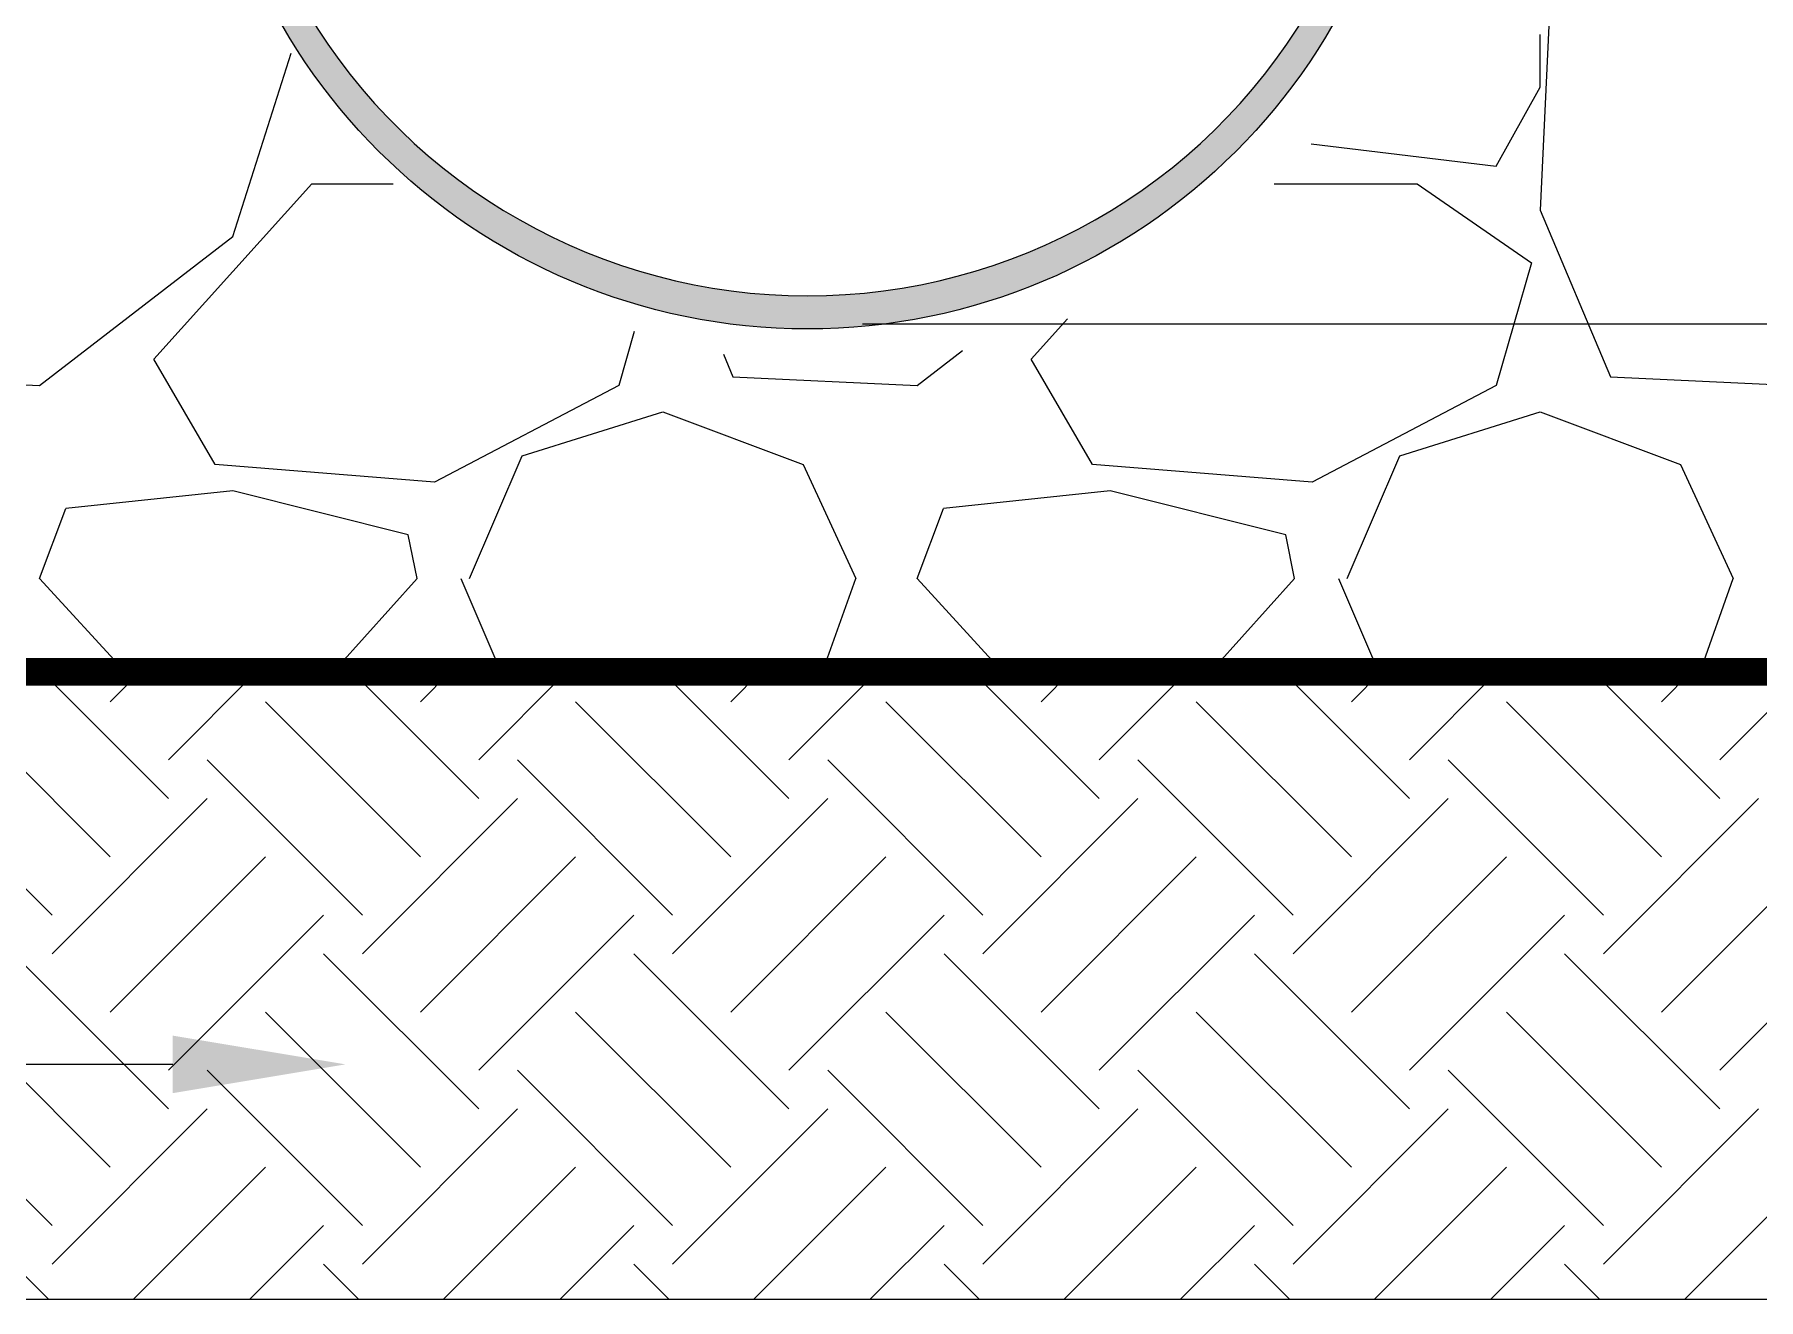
# Model space of a CAD drawing. Header units: millimetres. Extents: x 4229 to 8429, y -1187 to 1783.
# Drawn here: x 6084.1 to 6208.5, y 227 to 318.3 of the extents above; entities that cross this region are included whole.
import ezdxf

# ---------------------------------------------------------------- set-up
doc = ezdxf.new("R2010")
doc.units = ezdxf.units.MM

msp = doc.modelspace()

# ---------------------------------------------------------------- hatches: boundary and pattern name
at = {"lineweight": 5}
h = msp.add_hatch(color=256, dxfattribs=at)
h.dxf.hatch_style = 1
h.paths.add_polyline_path([(6103.78, 319.92), (6102.02, 318.9, 0.267949), (6139.88, 297.04), (6139.88, 299.42, -0.264068)])
h.paths.add_polyline_path([(6177.75, 318.9), (6175.99, 319.92, -0.264068), (6139.88, 299.42), (6139.88, 297.04, 0.267949)])

# ---------------------------------------------------------------- linework, layer by layer
at = {"linetype": 'Continuous', "lineweight": 5}
for p, q in [((6193.4, 318.91), (6192.77, 305.61)), ((6192.77, 314.48), (6192.77, 318.28)), ((6098.41, 303.71), (6102.64, 316.94)), ((6189.6, 308.78), (6192.77, 314.48)), ((6176.25, 310.38), (6189.6, 308.78)), ((6092.71, 294.85), (6104.11, 307.51)), ((6104.11, 307.51), (6109.98, 307.51)), ((6173.58, 307.51), (6183.9, 307.51)), ((6183.9, 307.51), (6192.13, 301.81)), ((6192.77, 305.61), (6197.83, 293.58)), ((6084.47, 292.95), (6098.41, 303.71)), ((6192.13, 301.81), (6189.6, 292.95)), ((6156.04, 294.85), (6158.66, 297.77)), ((6127.39, 296.85), (6126.27, 292.95)), ((6133.82, 295.21), (6134.5, 293.58)), ((6147.8, 292.95), (6151.07, 295.47)), ((6097.14, 287.25), (6092.71, 294.85)), ((6160.47, 287.25), (6156.04, 294.85)), ((6071.18, 293.58), (6084.47, 292.95)), ((6126.27, 292.95), (6112.97, 285.98)), ((6134.5, 293.58), (6147.8, 292.95)), ((6189.6, 292.95), (6176.3, 285.98)), ((6197.83, 293.58), (6211.13, 292.95)), ((6119.31, 287.88), (6129.44, 291.05)), ((6129.44, 291.05), (6139.57, 287.25)), ((6182.64, 287.88), (6192.77, 291.05)), ((6192.77, 291.05), (6202.9, 287.25)), ((6115.51, 279.02), (6119.31, 287.88)), ((6178.84, 279.02), (6182.64, 287.88)), ((6112.97, 285.98), (6097.14, 287.25)), ((6139.57, 287.25), (6143.37, 279.02)), ((6176.3, 285.98), (6160.47, 287.25)), ((6202.9, 287.25), (6206.7, 279.02)), ((6098.41, 285.35), (6086.37, 284.08)), ((6111.07, 282.18), (6098.41, 285.35)), ((6161.74, 285.35), (6149.7, 284.08)), ((6174.4, 282.18), (6161.74, 285.35)), ((6084.47, 279.02), (6086.37, 284.08)), ((6147.8, 279.02), (6149.7, 284.08)), ((6111.71, 279.02), (6111.07, 282.18)), ((6175.04, 279.02), (6174.4, 282.18)), ((6090.64, 272.29), (6084.47, 279.02)), ((6111.71, 279.02), (6106.01, 272.68)), ((6114.87, 279.02), (6117.76, 272.29)), ((6140.97, 272.29), (6143.37, 279.02)), ((6153.97, 272.29), (6147.8, 279.02)), ((6175.04, 279.02), (6169.34, 272.68)), ((6178.2, 279.02), (6181.09, 272.29)), ((6204.3, 272.29), (6206.7, 279.02)), ((6106.01, 272.68), (6101.44, 272.29)), ((6169.34, 272.68), (6164.77, 272.29)), ((6093.77, 263.15), (6084.63, 272.29)), ((6089.57, 270.14), (6091.72, 272.29)), ((6093.77, 265.95), (6100.11, 272.29)), ((6116.16, 263.15), (6107.02, 272.29)), ((6111.96, 270.14), (6114.11, 272.29)), ((6116.16, 265.95), (6122.5, 272.29)), ((6138.55, 263.15), (6129.41, 272.29)), ((6134.35, 270.14), (6136.5, 272.29)), ((6138.55, 265.95), (6144.89, 272.29)), ((6160.94, 263.15), (6151.8, 272.29)), ((6156.75, 270.14), (6158.89, 272.29)), ((6160.94, 265.95), (6167.28, 272.29)), ((6183.33, 263.15), (6174.19, 272.29)), ((6179.14, 270.14), (6181.28, 272.29)), ((6183.33, 265.95), (6189.67, 272.29)), ((6205.72, 263.15), (6196.58, 272.29)), ((6201.53, 270.14), (6203.67, 272.29)), ((6205.72, 265.95), (6212.06, 272.29)), ((6089.57, 258.95), (6078.38, 270.14)), ((6111.96, 258.95), (6100.77, 270.14)), ((6134.35, 258.95), (6123.16, 270.14)), ((6156.75, 258.95), (6145.55, 270.14)), ((6179.14, 258.95), (6167.94, 270.14)), ((6201.53, 258.95), (6190.33, 270.14)), ((6085.38, 254.75), (6074.18, 265.95)), ((6107.77, 254.75), (6096.57, 265.95)), ((6130.16, 254.75), (6118.96, 265.95)), ((6152.55, 254.75), (6141.35, 265.95)), ((6174.94, 254.75), (6163.74, 265.95)), ((6197.33, 254.75), (6186.13, 265.95)), ((6085.38, 251.95), (6096.57, 263.15)), ((6107.77, 251.95), (6118.96, 263.15)), ((6130.16, 251.95), (6141.35, 263.15)), ((6152.55, 251.95), (6163.74, 263.15)), ((6174.94, 251.95), (6186.13, 263.15)), ((6197.33, 251.95), (6208.52, 263.15)), ((6089.57, 247.75), (6100.77, 258.95)), ((6111.96, 247.75), (6123.16, 258.95)), ((6134.35, 247.75), (6145.55, 258.95)), ((6156.75, 247.75), (6167.94, 258.95)), ((6179.14, 247.75), (6190.33, 258.95)), ((6201.53, 247.75), (6212.72, 258.95)), ((6093.77, 243.56), (6104.97, 254.75)), ((6116.16, 243.56), (6127.36, 254.75)), ((6138.55, 243.56), (6149.75, 254.75)), ((6160.94, 243.56), (6172.14, 254.75)), ((6183.33, 243.56), (6194.53, 254.75)), ((6205.72, 243.56), (6216.92, 254.75)), ((6093.77, 240.76), (6082.58, 251.95)), ((6116.16, 240.76), (6104.97, 251.95)), ((6138.55, 240.76), (6127.36, 251.95)), ((6160.94, 240.76), (6149.75, 251.95)), ((6183.33, 240.76), (6172.14, 251.95)), ((6205.72, 240.76), (6194.53, 251.95)), ((6089.57, 236.56), (6078.38, 247.75)), ((6111.96, 236.56), (6100.77, 247.75)), ((6134.35, 236.56), (6123.16, 247.75)), ((6156.75, 236.56), (6145.55, 247.75)), ((6179.14, 236.56), (6167.94, 247.75)), ((6201.53, 236.56), (6190.33, 247.75)), ((6085.38, 232.36), (6074.18, 243.56)), ((6107.77, 232.36), (6096.57, 243.56)), ((6130.16, 232.36), (6118.96, 243.56)), ((6152.55, 232.36), (6141.35, 243.56)), ((6174.94, 232.36), (6163.74, 243.56)), ((6197.33, 232.36), (6186.13, 243.56)), ((6085.38, 229.56), (6096.57, 240.76)), ((6107.77, 229.56), (6118.96, 240.76)), ((6130.16, 229.56), (6141.35, 240.76)), ((6152.55, 229.56), (6163.74, 240.76)), ((6174.94, 229.56), (6186.13, 240.76)), ((6197.33, 229.56), (6208.52, 240.76)), ((6091.22, 227.01), (6100.77, 236.56)), ((6113.61, 227.01), (6123.16, 236.56)), ((6136, 227.01), (6145.55, 236.56)), ((6158.39, 227.01), (6167.94, 236.56)), ((6180.78, 227.01), (6190.33, 236.56)), ((6203.17, 227.01), (6212.72, 236.56)), ((6099.62, 227.01), (6104.97, 232.36)), ((6122.01, 227.01), (6127.36, 232.36)), ((6144.4, 227.01), (6149.75, 232.36)), ((6166.79, 227.01), (6172.14, 232.36)), ((6189.18, 227.01), (6194.53, 232.36)), ((6085.13, 227.01), (6082.58, 229.56)), ((6107.52, 227.01), (6104.97, 229.56)), ((6129.91, 227.01), (6127.36, 229.56)), ((6152.3, 227.01), (6149.75, 229.56)), ((6174.69, 227.01), (6172.14, 229.56)), ((6197.08, 227.01), (6194.53, 229.56))]:
    msp.add_line(p, q, dxfattribs=at)
at = {"lineweight": 5}
for p, q in [((6143.85, 297.4), (6364.03, 297.4)), ((6142.95, 272.29), (5995.18, 272.29)), ((5995.18, 272.29), (6290.72, 272.29)), ((6290.72, 272.29), (6142.95, 272.29)), ((6143.73, 272.29), (6364.03, 272.29)), ((6094.08, 243.98), (5896.27, 243.98)), ((6290.72, 227.01), (5995.18, 227.01))]:
    msp.add_line(p, q, dxfattribs=at)
at = {"lineweight": 5, "const_width": 2}
msp.add_lwpolyline([(6290.72, 272.29), (6317.79, 409.36), (5968.11, 409.36), (5995.18, 272.29)], close=True, dxfattribs=at)
at = {"linetype": 'Continuous', "lineweight": 5}
msp.add_circle((6139.88, 340.76), 43.72, dxfattribs=at)
at = {"lineweight": 5}
msp.add_arc((6139.88, 341.47), 42.05, 210.8306, 329.1694, dxfattribs=at)
msp.add_solid([(6094.08, 246.05), (6106.55, 243.98), (6094.08, 241.9)], dxfattribs=at)

doc.saveas('drawing.dxf')
